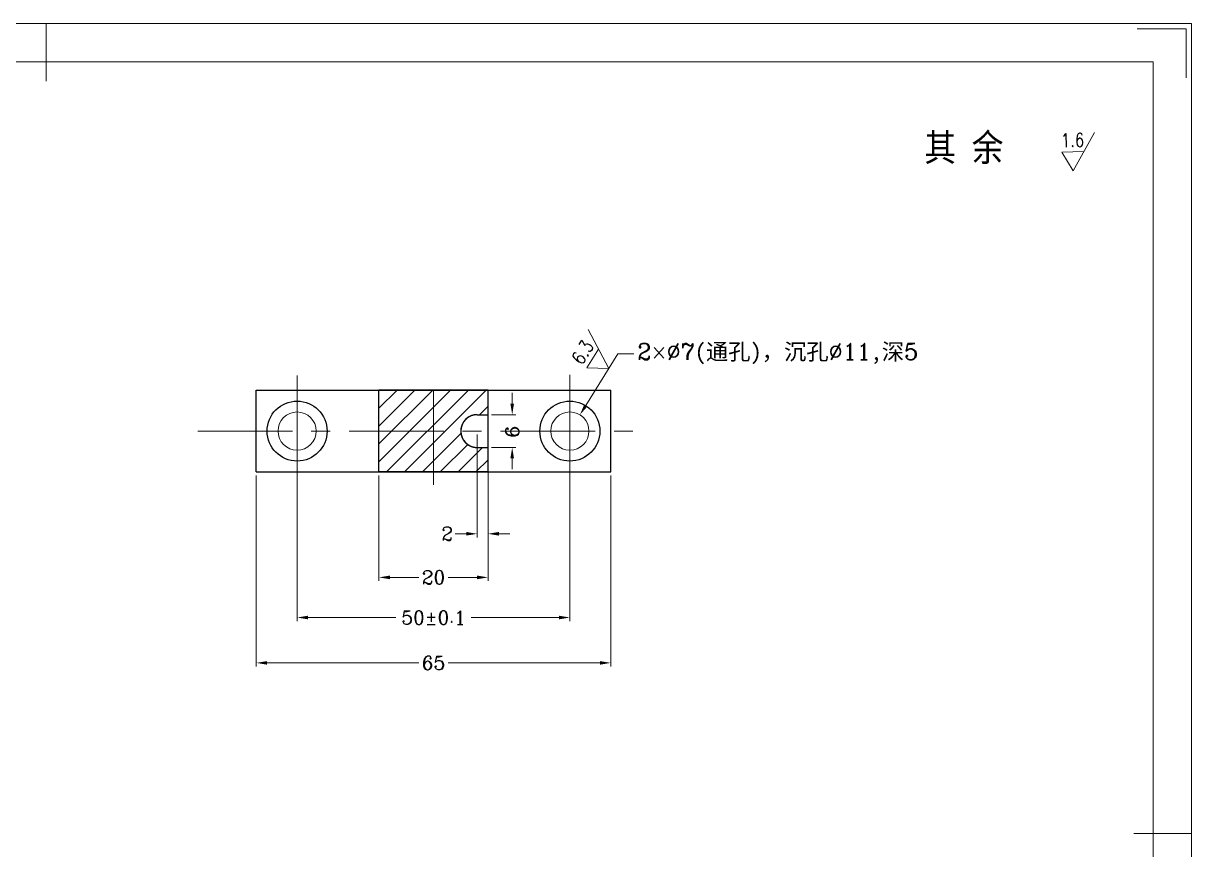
# Model space of a CAD drawing. Header units: millimetres. Extents: x 348 to 7549, y -2121 to -1262.
# Drawn here: x 2157.8 to 2372, y -1974 to -1822.5 of the extents above; entities that cross this region are included whole.
import ezdxf
from ezdxf.enums import TextEntityAlignment as Align

# ---------------------------------------------------------------- set-up
doc = ezdxf.new("R2010")
doc.units = ezdxf.units.MM
doc.header["$LTSCALE"] = 46.255
doc.header["$PDMODE"] = 3
doc.header["$PDSIZE"] = 8
doc.linetypes.add('CENTER', pattern=[0.6, 0.375, -0.075, 0.075, -0.075])
doc.layers.get('0').update_dxf_attribs({"linetype": 'CONTINUOUS'})
doc.layers.get('Defpoints').update_dxf_attribs({"linetype": 'CONTINUOUS'})
doc.layers.add('02___PRT_ALL_AXES', color=7, linetype='CONTINUOUS')
for name, color, linetype, lineweight in [('dim', 82, 'CONTINUOUS', 9), ('中心线', 2, 'CENTER', 13), ('图框_内框线', 5, 'CONTINUOUS', 13), ('图框_外框线', 7, 'CONTINUOUS', 13), ('图框_角线', 5, 'CONTINUOUS', 13), ('文字', 3, 'CONTINUOUS', 13), ('粗实线', 7, 'CONTINUOUS', 20)]:
    doc.layers.add(name, color=color, linetype=linetype, lineweight=lineweight)
doc.styles.add('ROMANC', font='romanc.shx', dxfattribs={"bigfont": 'gbcbig.shx'})
doc.styles.get("Standard").update_dxf_attribs({"font": 'txt', "width": 0.85, "bigfont": 'gbcbig.shx'})
doc.styles.add('TXT08', font='txt.shx', dxfattribs={"width": 0.8, "bigfont": 'gbcbig.shx'})
doc.dimstyles.new('YanXiu', dxfattribs={"dimtxt": 2.5, "dimasz": 2.2, "dimexe": 0.66, "dimexo": 0.66, "dimgap": 0.66, "dimtad": 0, "dimtoh": 1, "dimdsep": 46, "dimtxsty": 'ROMANC', "dimcen": 0, "dimclrd": 256, "dimclre": 131, "dimclrt": 42, "dimazin": 2, "dimtfac": 1, "dimtofl": 0, "dimtmove": 0, "dimatfit": 3, "dimfxl": 1, "dimlwd": 5, "dimlwe": 5, "dimarcsym": 0})

# ---------------------------------------------------------------- blocks, each defined once
blk = doc.blocks.new('*D6')
at = {"layer": 'Defpoints', "color": 0, "transparency": 16777216}
for p in [(2208.03, -1897.24), (2258.03, -1897.24), (2258.03, -1931.42)]:
    blk.add_point(p, dxfattribs=at)
at = {"layer": 'dim', "color": 131, "lineweight": 5, "transparency": 16777216}
for p, q in [((2208.03, -1897.9), (2208.03, -1932.08)), ((2258.03, -1897.9), (2258.03, -1932.08))]:
    blk.add_line(p, q, dxfattribs=at)
at = {"layer": 'dim', "lineweight": 5, "transparency": 16777216}
for p, q in [((2210.03, -1931.42), (2226.12, -1931.42)), ((2256.03, -1931.42), (2239.94, -1931.42))]:
    blk.add_line(p, q, dxfattribs=at)
at = {"layer": 'dim', "transparency": 16777216}
for points in [[(2210.03, -1931.08), (2210.03, -1931.75), (2208.03, -1931.42)], [(2256.03, -1931.08), (2256.03, -1931.75), (2258.03, -1931.42)]]:
    blk.add_solid(points, dxfattribs=at)
at = {"layer": 'dim', "color": 42, "transparency": 16777216, "insert": (2233.03, -1931.42), "char_height": 2.5, "attachment_point": 5, "style": 'ROMANC'}
blk.add_mtext('\\A1;50±0.1', dxfattribs=at)
blk = doc.blocks.new('*D7')
at = {"layer": 'Defpoints', "color": 0, "transparency": 16777216}
for p in [(2223.03, -1904.74), (2243.03, -1904.74), (2243.03, -1924.06)]:
    blk.add_point(p, dxfattribs=at)
at = {"layer": 'dim', "color": 131, "lineweight": 5, "transparency": 16777216}
for p, q in [((2223.03, -1905.4), (2223.03, -1924.72)), ((2243.03, -1905.4), (2243.03, -1924.72))]:
    blk.add_line(p, q, dxfattribs=at)
at = {"layer": 'dim', "lineweight": 5, "transparency": 16777216}
for p, q in [((2225.03, -1924.06), (2230.34, -1924.06)), ((2241.03, -1924.06), (2235.71, -1924.06))]:
    blk.add_line(p, q, dxfattribs=at)
at = {"layer": 'dim', "transparency": 16777216}
for points in [[(2225.03, -1923.73), (2225.03, -1924.39), (2223.03, -1924.06)], [(2241.03, -1923.73), (2241.03, -1924.39), (2243.03, -1924.06)]]:
    blk.add_solid(points, dxfattribs=at)
at = {"layer": 'dim', "color": 42, "transparency": 16777216, "insert": (2233.03, -1924.06), "char_height": 2.5, "attachment_point": 5, "style": 'ROMANC'}
blk.add_mtext('20', dxfattribs=at)
blk = doc.blocks.new('*D8')
at = {"layer": 'Defpoints', "color": 0, "transparency": 16777216}
for p in [(2200.53, -1904.74), (2265.53, -1904.74), (2265.53, -1939.73)]:
    blk.add_point(p, dxfattribs=at)
at = {"layer": 'dim', "color": 131, "lineweight": 5, "transparency": 16777216}
for p, q in [((2200.53, -1905.4), (2200.53, -1940.39)), ((2265.53, -1905.4), (2265.53, -1940.39))]:
    blk.add_line(p, q, dxfattribs=at)
at = {"layer": 'dim', "lineweight": 5, "transparency": 16777216}
for p, q in [((2202.53, -1939.73), (2230.34, -1939.73)), ((2263.53, -1939.73), (2235.71, -1939.73))]:
    blk.add_line(p, q, dxfattribs=at)
at = {"layer": 'dim', "transparency": 16777216}
for points in [[(2202.53, -1939.4), (2202.53, -1940.06), (2200.53, -1939.73)], [(2263.53, -1939.4), (2263.53, -1940.06), (2265.53, -1939.73)]]:
    blk.add_solid(points, dxfattribs=at)
at = {"layer": 'dim', "color": 42, "transparency": 16777216, "insert": (2233.03, -1939.73), "char_height": 2.5, "attachment_point": 5, "style": 'ROMANC'}
blk.add_mtext('65', dxfattribs=at)
blk = doc.blocks.new('*D19')
at = {"layer": 'Defpoints', "color": 0, "transparency": 16777216}
for p in [(2241.03, -1897.24), (2243.03, -1897.24), (2241.03, -1916.07)]:
    blk.add_point(p, dxfattribs=at)
at = {"layer": 'dim', "color": 131, "lineweight": 5, "transparency": 16777216}
for p, q in [((2241.03, -1897.9), (2241.03, -1916.73)), ((2243.03, -1897.9), (2243.03, -1916.73))]:
    blk.add_line(p, q, dxfattribs=at)
at = {"layer": 'dim', "lineweight": 5, "transparency": 16777216}
for p, q in [((2239.03, -1916.07), (2237.03, -1916.07)), ((2245.03, -1916.07), (2247.03, -1916.07))]:
    blk.add_line(p, q, dxfattribs=at)
at = {"layer": 'dim', "transparency": 16777216}
for points in [[(2239.03, -1915.73), (2239.03, -1916.4), (2241.03, -1916.07)], [(2245.03, -1915.73), (2245.03, -1916.4), (2243.03, -1916.07)]]:
    blk.add_solid(points, dxfattribs=at)
at = {"layer": 'dim', "color": 42, "transparency": 16777216, "insert": (2235.54, -1916.07), "char_height": 2.5, "attachment_point": 5, "style": 'ROMANC'}
blk.add_mtext('2', dxfattribs=at)
blk = doc.blocks.new('*D20')
at = {"layer": 'Defpoints', "color": 0, "transparency": 16777216}
for p in [(2243.03, -1894.24), (2243.03, -1900.24), (2247.46, -1900.24)]:
    blk.add_point(p, dxfattribs=at)
at = {"layer": 'dim', "lineweight": 5, "transparency": 16777216}
for p, q in [((2247.46, -1892.24), (2247.46, -1890.24)), ((2247.46, -1902.24), (2247.46, -1904.24))]:
    blk.add_line(p, q, dxfattribs=at)
at = {"layer": 'dim', "color": 131, "lineweight": 5, "transparency": 16777216}
for p, q in [((2243.69, -1894.24), (2248.12, -1894.24)), ((2243.69, -1900.24), (2248.12, -1900.24))]:
    blk.add_line(p, q, dxfattribs=at)
at = {"layer": 'dim', "transparency": 16777216}
for points in [[(2247.13, -1892.24), (2247.79, -1892.24), (2247.46, -1894.24)], [(2247.13, -1902.24), (2247.79, -1902.24), (2247.46, -1900.24)]]:
    blk.add_solid(points, dxfattribs=at)
at = {"layer": 'dim', "color": 42, "transparency": 16777216, "insert": (2247.46, -1897.36), "char_height": 2.5, "attachment_point": 5, "rotation": 90, "style": 'ROMANC'}
blk.add_mtext('6', dxfattribs=at)
blk = doc.blocks.new('*D24')
at = {"layer": 'Defpoints', "color": 0, "transparency": 16777216}
for p in [(2259.88, -1894.27), (2256.18, -1900.21)]:
    blk.add_point(p, dxfattribs=at)
at = {"layer": 'dim', "lineweight": 5, "transparency": 16777216}
for p, q in [((2266.84, -1883.09), (2260.94, -1892.57)), ((2269.78, -1883.09), (2266.84, -1883.09))]:
    blk.add_line(p, q, dxfattribs=at)
at = {"layer": 'dim', "transparency": 16777216}
blk.add_solid([(2260.65, -1892.4), (2261.22, -1892.75), (2259.88, -1894.27)], dxfattribs=at)
at = {"layer": 'dim', "color": 42, "transparency": 16777216, "insert": (2296.14, -1883.09), "char_height": 2.5, "attachment_point": 5, "style": 'ROMANC'}
blk.add_mtext('{\\H1.2x;2×∅7\\fSTFangsong|b0|i0|c134|p2;(通孔)，沉孔\\Fromanc,gbcbig|c134;%%C11\\fSTFangsong|b0|i0|c134|p2;,深\\Fromanc,gbcbig|c134;5}', dxfattribs=at)

msp = doc.modelspace()

# ---------------------------------------------------------------- hatches: boundary and pattern name
at = {"linetype": 'Continuous'}
h = msp.add_hatch(dxfattribs=at)
h.set_pattern_fill('A', color=2, scale=2.314862, angle=45, style=0, pattern_type=0)
h.set_pattern_definition([(45, (1870.9555, -2277.8738), (-1.636854, 1.636854), [])])
edge = h.paths.add_edge_path()
edge.add_line((2243.02853, -1904.74315), (2243.02853, -1900.24315))
edge.add_line((2243.02853, -1904.74315), (2223.02853, -1904.74315))
edge.add_line((2223.02853, -1904.74315), (2223.02853, -1889.74315))
edge.add_line((2243.02853, -1889.74315), (2223.02853, -1889.74315))
edge.add_line((2243.02853, -1894.24315), (2243.02853, -1889.74315))
edge.add_line((2241.02853, -1894.24315), (2243.02853, -1894.24315))
edge.add_spline(control_points=[(2241.02853, -1894.24315), (2235.02853, -1894.24315), (2235.02853, -1900.24315), (2241.02853, -1900.24315)], knot_values=[0, 0, 0, 0, 1, 1, 1, 1], weights=[1, 0.333333333, 0.333333333, 1], degree=3, periodic=0)
edge.add_line((2241.02853, -1900.24315), (2243.02853, -1900.24315))

# ---------------------------------------------------------------- linework, layer by layer
at = {"color": 7, "linetype": 'Continuous'}
for p, q in [((2200.52853, -1904.74315), (2200.52853, -1889.74315)), ((2200.52853, -1889.74315), (2265.52853, -1889.74315)), ((2223.02853, -1904.74315), (2223.02853, -1889.74315)), ((2243.02853, -1889.74315), (2223.02853, -1889.74315)), ((2223.02853, -1904.74315), (2223.02853, -1889.74315)), ((2243.02853, -1894.24315), (2243.02853, -1889.74315)), ((2243.02853, -1904.74315), (2243.02853, -1889.74315)), ((2265.52853, -1904.74315), (2265.52853, -1889.74315)), ((2241.02853, -1894.24315), (2243.02853, -1894.24315)), ((2241.02853, -1894.24315), (2243.02853, -1894.24315)), ((2241.02853, -1900.24315), (2243.02853, -1900.24315)), ((2241.02853, -1900.24315), (2243.02853, -1900.24315)), ((2243.02853, -1904.74315), (2243.02853, -1900.24315)), ((2200.52853, -1904.74315), (2265.52853, -1904.74315)), ((2243.02853, -1904.74315), (2223.02853, -1904.74315))]:
    msp.add_line(p, q, dxfattribs=at)
msp.add_arc((2241.02853, -1897.24315), 3, 90, 270, dxfattribs=at)
at = {"color": 7, "linetype": 'Continuous', "start_tangent": (-1, 0), "end_tangent": (1, 0)}
msp.add_spline([(2241.02853, -1894.24315), (2241.00501, -1894.24324), (2240.98129, -1894.24352), (2240.9574, -1894.24399), (2240.93332, -1894.24466), (2240.90906, -1894.24553), (2240.88462, -1894.2466), (2240.85999, -1894.24789), (2240.83519, -1894.24939), (2240.8102, -1894.25111), (2240.78503, -1894.25305), (2240.75969, -1894.25522), (2240.73416, -1894.25763), (2240.70846, -1894.26027), (2240.68259, -1894.26316), (2240.65653, -1894.2663), (2240.6303, -1894.2697), (2240.60391, -1894.27335), (2240.57733, -1894.27727), (2240.55059, -1894.28147), (2240.52369, -1894.28593), (2240.49661, -1894.29068), (2240.46937, -1894.29572), (2240.44198, -1894.30105), (2240.41442, -1894.30668), (2240.3867, -1894.31261), (2240.35883, -1894.31886), (2240.33081, -1894.32541), (2240.30264, -1894.33229), (2240.27432, -1894.3395), (2240.24587, -1894.34704), (2240.21727, -1894.35492), (2240.18853, -1894.36315), (2240.15967, -1894.37173), (2240.13068, -1894.38066), (2240.10156, -1894.38996), (2240.07232, -1894.39962), (2240.04297, -1894.40966), (2240.0135, -1894.42008), (2239.98394, -1894.43089), (2239.95426, -1894.44209), (2239.9245, -1894.45369), (2239.89464, -1894.46569), (2239.8647, -1894.4781), (2239.83468, -1894.49093), (2239.80458, -1894.50418), (2239.77442, -1894.51786), (2239.7442, -1894.53197), (2239.71393, -1894.54652), (2239.68361, -1894.56151), (2239.65325, -1894.57696), (2239.62285, -1894.59286), (2239.59243, -1894.60921), (2239.562, -1894.62604), (2239.53155, -1894.64333), (2239.50111, -1894.6611), (2239.47067, -1894.67935), (2239.44025, -1894.69809), (2239.40985, -1894.71731), (2239.39467, -1894.72711), (2239.37949, -1894.73703), (2239.36433, -1894.74707), (2239.34917, -1894.75724), (2239.33404, -1894.76753), (2239.31891, -1894.77796), (2239.3038, -1894.7885), (2239.28871, -1894.79918), (2239.27363, -1894.80998), (2239.25858, -1894.82091), (2239.24355, -1894.83196), (2239.22853, -1894.84315), (2239.21355, -1894.85446), (2239.19858, -1894.86591), (2239.18365, -1894.87748), (2239.16874, -1894.88918), (2239.15386, -1894.90102), (2239.139, -1894.91298), (2239.12419, -1894.92508), (2239.1094, -1894.93731), (2239.09465, -1894.94966), (2239.07993, -1894.96215), (2239.06525, -1894.97477), (2239.05061, -1894.98753), (2239.03601, -1895.00042), (2239.02146, -1895.01343), (2239.00694, -1895.02659), (2238.99247, -1895.03987), (2238.97804, -1895.05329), (2238.96367, -1895.06684), (2238.94934, -1895.08052), (2238.93506, -1895.09434), (2238.92084, -1895.10829), (2238.90667, -1895.12238), (2238.89255, -1895.13659), (2238.87849, -1895.15095), (2238.86449, -1895.16543), (2238.85055, -1895.18005), (2238.83667, -1895.1948), (2238.82286, -1895.20968), (2238.80911, -1895.2247), (2238.79542, -1895.23985), (2238.78181, -1895.25513), (2238.76826, -1895.27055), (2238.75479, -1895.28609), (2238.74138, -1895.30177), (2238.72806, -1895.31759), (2238.71481, -1895.33353), (2238.70163, -1895.3496), (2238.68854, -1895.36581), (2238.67553, -1895.38214), (2238.6626, -1895.39861), (2238.64975, -1895.4152), (2238.63699, -1895.43193), (2238.62432, -1895.44878), (2238.61174, -1895.46576), (2238.59925, -1895.48287), (2238.58685, -1895.50011), (2238.57455, -1895.51747), (2238.56234, -1895.53496), (2238.55023, -1895.55258), (2238.53822, -1895.57032), (2238.52632, -1895.58819), (2238.51451, -1895.60617), (2238.50281, -1895.62429), (2238.49122, -1895.64252), (2238.47973, -1895.66087), (2238.46835, -1895.67935), (2238.45709, -1895.69794), (2238.44594, -1895.71666), (2238.4349, -1895.73549), (2238.42397, -1895.75444), (2238.41317, -1895.7735), (2238.40248, -1895.79268), (2238.39192, -1895.81198), (2238.38148, -1895.83138), (2238.37116, -1895.8509), (2238.36097, -1895.87054), (2238.3509, -1895.89028), (2238.34096, -1895.91012), (2238.33116, -1895.93008), (2238.32148, -1895.95015), (2238.31194, -1895.97031), (2238.30253, -1895.99059), (2238.29326, -1896.01096), (2238.28413, -1896.03144), (2238.27514, -1896.05202), (2238.26628, -1896.07269), (2238.25757, -1896.09347), (2238.24901, -1896.11434), (2238.24058, -1896.1353), (2238.23231, -1896.15636), (2238.22418, -1896.17751), (2238.2162, -1896.19875), (2238.20837, -1896.22007), (2238.2007, -1896.24149), (2238.19317, -1896.26299), (2238.1858, -1896.28458), (2238.17859, -1896.30624), (2238.17153, -1896.32799), (2238.16463, -1896.34982), (2238.15789, -1896.37173), (2238.15131, -1896.39371), (2238.14489, -1896.41576), (2238.13863, -1896.43789), (2238.13254, -1896.46009), (2238.12661, -1896.48235), (2238.12084, -1896.50469), (2238.11525, -1896.52709), (2238.10982, -1896.54955), (2238.10456, -1896.57207), (2238.09946, -1896.59466), (2238.09454, -1896.6173), (2238.08979, -1896.64), (2238.08521, -1896.66275), (2238.08081, -1896.68555), (2238.07658, -1896.7084), (2238.07252, -1896.7313), (2238.06864, -1896.75425), (2238.06493, -1896.77724), (2238.0614, -1896.80028), (2238.05805, -1896.82335), (2238.05488, -1896.84646), (2238.05188, -1896.86961), (2238.04906, -1896.89279), (2238.04643, -1896.916), (2238.04397, -1896.93925), (2238.04169, -1896.96252), (2238.03959, -1896.98581), (2238.03768, -1897.00913), (2238.03594, -1897.03247), (2238.03439, -1897.05583), (2238.03302, -1897.07921), (2238.03183, -1897.1026), (2238.03082, -1897.12601), (2238.03, -1897.14942), (2238.02936, -1897.17285), (2238.0289, -1897.19628), (2238.02863, -1897.21971), (2238.02853, -1897.24315), (2238.02863, -1897.26659), (2238.0289, -1897.29002), (2238.02936, -1897.31345), (2238.03, -1897.33688), (2238.03082, -1897.36029), (2238.03183, -1897.3837), (2238.03302, -1897.40709), (2238.03439, -1897.43047), (2238.03594, -1897.45383), (2238.03768, -1897.47717), (2238.03959, -1897.50049), (2238.04169, -1897.52378), (2238.04397, -1897.54705), (2238.04643, -1897.5703), (2238.04906, -1897.59351), (2238.05188, -1897.61669), (2238.05488, -1897.63984), (2238.05805, -1897.66295), (2238.0614, -1897.68602), (2238.06493, -1897.70906), (2238.06864, -1897.73205), (2238.07252, -1897.75499), (2238.07658, -1897.7779), (2238.08081, -1897.80075), (2238.08521, -1897.82355), (2238.08979, -1897.8463), (2238.09454, -1897.869), (2238.09946, -1897.89164), (2238.10456, -1897.91423), (2238.10982, -1897.93675), (2238.11525, -1897.95921), (2238.12084, -1897.98161), (2238.12661, -1898.00395), (2238.13254, -1898.02621), (2238.13863, -1898.04841), (2238.14489, -1898.07054), (2238.15131, -1898.09259), (2238.15789, -1898.11457), (2238.16463, -1898.13648), (2238.17153, -1898.15831), (2238.17859, -1898.18006), (2238.1858, -1898.20172), (2238.19317, -1898.22331), (2238.2007, -1898.24481), (2238.20837, -1898.26623), (2238.2162, -1898.28755), (2238.22418, -1898.30879), (2238.23231, -1898.32994), (2238.24058, -1898.351), (2238.24901, -1898.37196), (2238.25757, -1898.39283), (2238.26628, -1898.41361), (2238.27514, -1898.43428), (2238.28413, -1898.45486), (2238.29326, -1898.47534), (2238.30253, -1898.49571), (2238.31194, -1898.51599), (2238.32148, -1898.53615), (2238.33116, -1898.55622), (2238.34096, -1898.57617), (2238.3509, -1898.59602), (2238.36097, -1898.61576), (2238.37116, -1898.63539), (2238.38148, -1898.65491), (2238.39192, -1898.67432), (2238.40248, -1898.69362), (2238.41317, -1898.7128), (2238.42397, -1898.73186), (2238.4349, -1898.75081), (2238.44594, -1898.76964), (2238.45709, -1898.78836), (2238.46835, -1898.80695), (2238.47973, -1898.82543), (2238.49122, -1898.84378), (2238.50281, -1898.86201), (2238.51451, -1898.88013), (2238.52632, -1898.89811), (2238.53822, -1898.91598), (2238.55023, -1898.93372), (2238.56234, -1898.95133), (2238.57455, -1898.96882), (2238.58685, -1898.98619), (2238.59925, -1899.00343), (2238.61174, -1899.02054), (2238.62432, -1899.03752), (2238.63699, -1899.05437), (2238.64975, -1899.0711), (2238.6626, -1899.08769), (2238.67553, -1899.10416), (2238.68854, -1899.12049), (2238.70163, -1899.1367), (2238.71481, -1899.15277), (2238.72806, -1899.16871), (2238.74138, -1899.18453), (2238.75479, -1899.2002), (2238.76826, -1899.21575), (2238.78181, -1899.23117), (2238.79542, -1899.24645), (2238.80911, -1899.2616), (2238.82286, -1899.27662), (2238.83667, -1899.2915), (2238.85055, -1899.30625), (2238.86449, -1899.32087), (2238.87849, -1899.33535), (2238.89255, -1899.34971), (2238.90667, -1899.36392), (2238.92084, -1899.37801), (2238.93506, -1899.39196), (2238.94934, -1899.40578), (2238.96367, -1899.41946), (2238.97804, -1899.43301), (2238.99247, -1899.44643), (2239.00694, -1899.45971), (2239.02146, -1899.47286), (2239.03601, -1899.48588), (2239.05061, -1899.49877), (2239.06525, -1899.51152), (2239.07993, -1899.52415), (2239.09465, -1899.53664), (2239.1094, -1899.54899), (2239.12419, -1899.56122), (2239.139, -1899.57332), (2239.15386, -1899.58528), (2239.16874, -1899.59711), (2239.18365, -1899.60882), (2239.19858, -1899.62039), (2239.21355, -1899.63184), (2239.22853, -1899.64315), (2239.24355, -1899.65434), (2239.25858, -1899.66539), (2239.27363, -1899.67632), (2239.28871, -1899.68712), (2239.3038, -1899.6978), (2239.31891, -1899.70834), (2239.33404, -1899.71876), (2239.34917, -1899.72906), (2239.36433, -1899.73923), (2239.37949, -1899.74927), (2239.39467, -1899.75919), (2239.40985, -1899.76899), (2239.44025, -1899.78821), (2239.47067, -1899.80695), (2239.50111, -1899.8252), (2239.53155, -1899.84297), (2239.562, -1899.86026), (2239.59243, -1899.87708), (2239.62285, -1899.89344), (2239.65325, -1899.90934), (2239.68361, -1899.92479), (2239.71393, -1899.93978), (2239.7442, -1899.95433), (2239.77442, -1899.96844), (2239.80458, -1899.98212), (2239.83468, -1899.99537), (2239.8647, -1900.0082), (2239.89464, -1900.02061), (2239.9245, -1900.03261), (2239.95426, -1900.04421), (2239.98394, -1900.05541), (2240.0135, -1900.06622), (2240.04297, -1900.07664), (2240.07232, -1900.08668), (2240.10156, -1900.09634), (2240.13068, -1900.10564), (2240.15967, -1900.11457), (2240.18853, -1900.12315), (2240.21727, -1900.13138), (2240.24587, -1900.13926), (2240.27432, -1900.1468), (2240.30264, -1900.154), (2240.33081, -1900.16089), (2240.35883, -1900.16744), (2240.3867, -1900.17369), (2240.41442, -1900.17962), (2240.44198, -1900.18525), (2240.46937, -1900.19058), (2240.49661, -1900.19562), (2240.52369, -1900.20037), (2240.55059, -1900.20483), (2240.57733, -1900.20903), (2240.60391, -1900.21295), (2240.6303, -1900.2166), (2240.65653, -1900.22), (2240.68259, -1900.22314), (2240.70846, -1900.22603), (2240.73416, -1900.22867), (2240.75969, -1900.23108), (2240.78503, -1900.23325), (2240.8102, -1900.23519), (2240.83519, -1900.23691), (2240.85999, -1900.23841), (2240.88462, -1900.2397), (2240.90906, -1900.24077), (2240.93332, -1900.24164), (2240.9574, -1900.24231), (2240.98129, -1900.24278), (2241.00501, -1900.24306), (2241.02853, -1900.24315)], degree=3, dxfattribs=at)
at = {"layer": '02___PRT_ALL_AXES', "color": 7, "linetype": 'Continuous'}
for centre in [(2208.02853, -1897.24315), (2258.02853, -1897.24315)]:
    msp.add_circle(centre, 5.5, dxfattribs=at)
at = {"layer": 'dim'}
for p, q in [((2350.29789, -1849.56557), (2354.20574, -1842.49012)), ((2348.21109, -1846.10456), (2352.25181, -1846.02784)), ((2350.29789, -1849.56557), (2348.21109, -1846.10456)), ((2265.16482, -1885.7805), (2261.35831, -1878.65002)), ((2261.1256, -1885.64615), (2263.26157, -1882.21526)), ((2265.16482, -1885.7805), (2261.1256, -1885.64615))]:
    msp.add_line(p, q, dxfattribs=at)
at = {"layer": '中心线'}
for p, q in [((2208.02853, -1887.06806), (2208.02853, -1906.74315)), ((2258.02853, -1886.91508), (2258.02853, -1906.74315)), ((2233.02853, -1889.74315), (2233.02853, -1908.96219)), ((2189.81149, -1897.24315), (2269.72328, -1897.24315))]:
    msp.add_line(p, q, dxfattribs=at)
at = {"layer": '图框_内框线'}
for points in [[(2162.04188, -1822.51716), (2162.04188, -1833.12216)], [(2361.41588, -1970.98716), (2372.02088, -1970.98716)]]:
    msp.add_lwpolyline(points, dxfattribs=at)
msp.add_lwpolyline([(1969.73788, -2112.38716), (2364.95088, -2112.38716), (2364.95088, -1829.58716), (1969.73788, -1829.58716)], close=True, dxfattribs=at)
at = {"layer": '图框_外框线'}
msp.add_lwpolyline([(1952.06288, -2119.45716), (2372.02088, -2119.45716), (2372.02088, -1822.51716), (1952.06288, -1822.51716)], close=True, dxfattribs=at)
at = {"layer": '图框_角线', "flags": 128}
msp.add_lwpolyline([(2371.02088, -1832.51716), (2371.02088, -1823.51716), (2362.02088, -1823.51716)], dxfattribs=at)
at = {"layer": '粗实线'}
for centre in [(2208.02853, -1897.24315), (2258.02853, -1897.24315)]:
    msp.add_circle(centre, 3.5, dxfattribs=at)

# ---------------------------------------------------------------- texts
at = {"layer": 'dim', "style": 'TXT08', "width": 0.8}
for s, rotation, p in [('1.6', 1.0876714, (2350.19049, -1843.90856)), ('6.3', 58.0948899, (2260.36158, -1882.79016))]:
    msp.add_text(s, height=2.5, rotation=rotation, dxfattribs=at).set_placement(p, align=Align.MIDDLE)
at = {"layer": '文字', "insert": (2323.02569, -1842.76603), "char_height": 5, "width": 46.5466241, "attachment_point": 1}
msp.add_mtext('{\\fSimSun|b0|i0|c134|p2;其 余} ', dxfattribs=at)

# ---------------------------------------------------------------- dimensions: what is measured, and where the dimension line sits
at = {"layer": 'dim'}
dim = msp.add_diameter_dim_2p(p1=(2256.17874, -1900.21439), p2=(2259.87833, -1894.27191), text='{\\H1.2x;2×<>\\fSTFangsong|b0|i0|c134|p2;(通孔)，沉孔\\Fromanc,gbcbig|c134;%%C11\\fSTFangsong|b0|i0|c134|p2;,深\\Fromanc,gbcbig|c134;5}', dimstyle='YanXiu', override={"dimasz": 2, "dimtoh": 1}, dxfattribs=at)
dim.commit()
dim.dimension.update_dxf_attribs({"geometry": '*D24', "text_midpoint": (2296.13971, -1883.09277), "dimtype": 163})
dim = msp.add_linear_dim(base=(2247.46104, -1900.24315), p1=(2243.02853, -1894.24315), p2=(2243.02853, -1900.24315), angle=90, dimstyle='YanXiu', override={"dimasz": 2}, dxfattribs=at)
dim.commit()
dim.dimension.update_dxf_attribs({"geometry": '*D20', "text_midpoint": (2247.46104, -1897.35699), "dimtype": 160})
for base, p1, p2, override, picture, middle in [((2258.02853, -1931.41538), (2208.02853, -1897.24315), (2258.02853, -1897.24315), {"dimasz": 2, "dimgap": 0.66, "dimtol": 1, "dimlim": 0, "dimtp": 0.1, "dimtm": 0.1, "dimtfac": 1, "dimtdec": 3, "dimtolj": 1}, '*D6', (2233.02853, -1931.41538)), ((2241.02853, -1916.06656), (2243.02853, -1897.24315), (2241.02853, -1897.24315), {"dimasz": 2}, '*D19', (2235.5352, -1916.06656)), ((2265.52853, -1939.72933), (2200.52853, -1904.74315), (2265.52853, -1904.74315), {"dimasz": 2}, '*D8', (2233.02853, -1939.72933)), ((2243.02853, -1924.06074), (2223.02853, -1904.74315), (2243.02853, -1904.74315), {"dimasz": 2}, '*D7', (2233.02853, -1924.06074))]:
    dim = msp.add_linear_dim(base=base, p1=p1, p2=p2, dimstyle='YanXiu', override=override, dxfattribs=at)
    dim.commit()
    dim.dimension.update_dxf_attribs({"geometry": picture, "text_midpoint": middle, "dimtype": 160})

doc.saveas('drawing.dxf')
